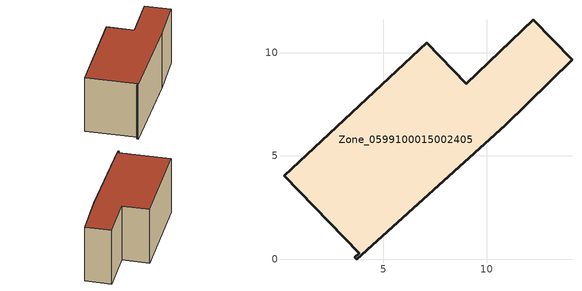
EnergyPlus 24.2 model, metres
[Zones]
Zone_0599100015002405
 floor ground (C_G): 3.71,0 3.61,0.09 3.83,0.29 0.19,4.04 7.11,10.48 9.02,8.51 12.26,11.6 14.13,9.65 10.89,6.5 z1
 wall outside (C_F): 14.13,9.65 12.26,11.6 9.02,8.51 7.11,10.48 0.19,4.04 3.83,0.29 3.61,0.09 3.71,0 10.89,6.5 14.13,9.65 z1:7.12
 roof outside (C_R): 3.61,0.09 3.71,0 10.89,6.5 14.13,9.65 12.26,11.6 9.02,8.51 7.11,10.48 0.19,4.04 3.83,0.29 z7.12
[BUILDING]
Pand.0599100015002405: North Axis=0; Terrain=City; Loads Convergence Tolerance Value=0.04; Temperature Convergence Tolerance Value=0.4; Solar Distribution=FullExterior; Maximum Number of Warmup Days=25; Minimum Number of Warmup Days=1
[Site:Location]
Rotterdam.The.Hague.AP_ZH_NLD Design_Conditions: Latitude=51.96; Longitude=4.45; Time Zone=1; Elevation=-4.5
[SITE:GROUNDTEMPERATURE:BUILDINGSURFACE]
18, 18, 18, 18, 18, 18, 18, 18, 18, 18, 18, 18
[MATERIAL] Thermal Absorptance=0.9; Solar Absorptance=0.7; Visible Absorptance=0.7
Name | Roughness | Thickness | Conductivity | Density | Specific Heat
G.TI.1975-1991 | MediumSmooth | 0.15 | 0.288461 | 540 | 1210
F.TI.1975-1991 | Rough | 0.3 | 0.230769 | 1920 | 840
R.TI.1975-1991 | MediumRough | 0.2 | 0.153846 | 1500 | 1000
[CONSTRUCTION]
C_G: G.TI.1975-1991
C_F: F.TI.1975-1991
C_R: R.TI.1975-1991
[ZONE]
Zone_0599100015002405: Type=1; Multiplier=1; Ceiling Height=Autocalculate; Volume=Autocalculate; Floor Area=autocalculate; Part of Total Floor Area=Yes
[ZONEINFILTRATION:DESIGNFLOWRATE]
Infil_Zone_0599100015002405: Zone or ZoneList or Space or SpaceList=Zone_0599100015002405; Schedule=AlwaysOn; Design Flow Rate Calculation Method=Flow/Area; Flow Rate per Floor Area=0.003; Constant Term Coefficient=1; Temperature Term Coefficient=0; Velocity Term Coefficient=0; Velocity Squared Term Coefficient=0
[HVACTEMPLATE:ZONE:IDEALLOADSAIRSYSTEM]
Zone_0599100015002405: Maximum Heating Supply Air Temperature=50; Minimum Cooling Supply Air Temperature=13; Maximum Heating Supply Air Humidity Ratio=0.0156; Minimum Cooling Supply Air Humidity Ratio=0.0077; Heating Limit=NoLimit; Cooling Limit=NoLimit; Dehumidification Control Type=ConstantSensibleHeatRatio; Cooling Sensible Heat Ratio=0.7; Dehumidification Setpoint=60; Humidification Control Type=None; Humidification Setpoint=30; Outdoor Air Method=None; Outdoor Air Flow Rate per Person=0.00944; Outdoor Air Flow Rate per Zone Floor Area=0; Outdoor Air Flow Rate per Zone=0; Demand Controlled Ventilation Type=None; Outdoor Air Economizer Type=NoEconomizer; Heat Recovery Type=None; Sensible Heat Recovery Effectiveness=0.7; Latent Heat Recovery Effectiveness=0.65
[ZONECONTROL:THERMOSTAT]
ThermostatControl_Zone_0599100015002405: Zone or ZoneList=Zone_0599100015002405; Control Type Schedule=DualSetpointControlType; Control 1=Thermostat_Zone_0599100015002405; Temperature Difference Between Cutout And Setpoint=0
[THERMOSTATSETPOINT:DUALSETPOINT]
Thermostat_Zone_0599100015002405: Heating Setpoint Temperature Schedule=HeatingSetpoint_Zone_0599100015002405; Cooling Setpoint Temperature Schedule=CoolingSetpoint_Zone_0599100015002405
[SCHEDULE:COMPACT]
HeatingSetpoint_Zone_0599100015002405: Through: 12/31, For: AllDays, Until: 24:00, 21
CoolingSetpoint_Zone_0599100015002405: Through: 12/31, For: AllDays, Until: 24:00, 24
DualSetpointControlType: Through: 12/31, For: AllDays, Until: 24:00, 4
AlwaysOn: Through: 12/31, For: AllDays, Until: 24:00, 1
